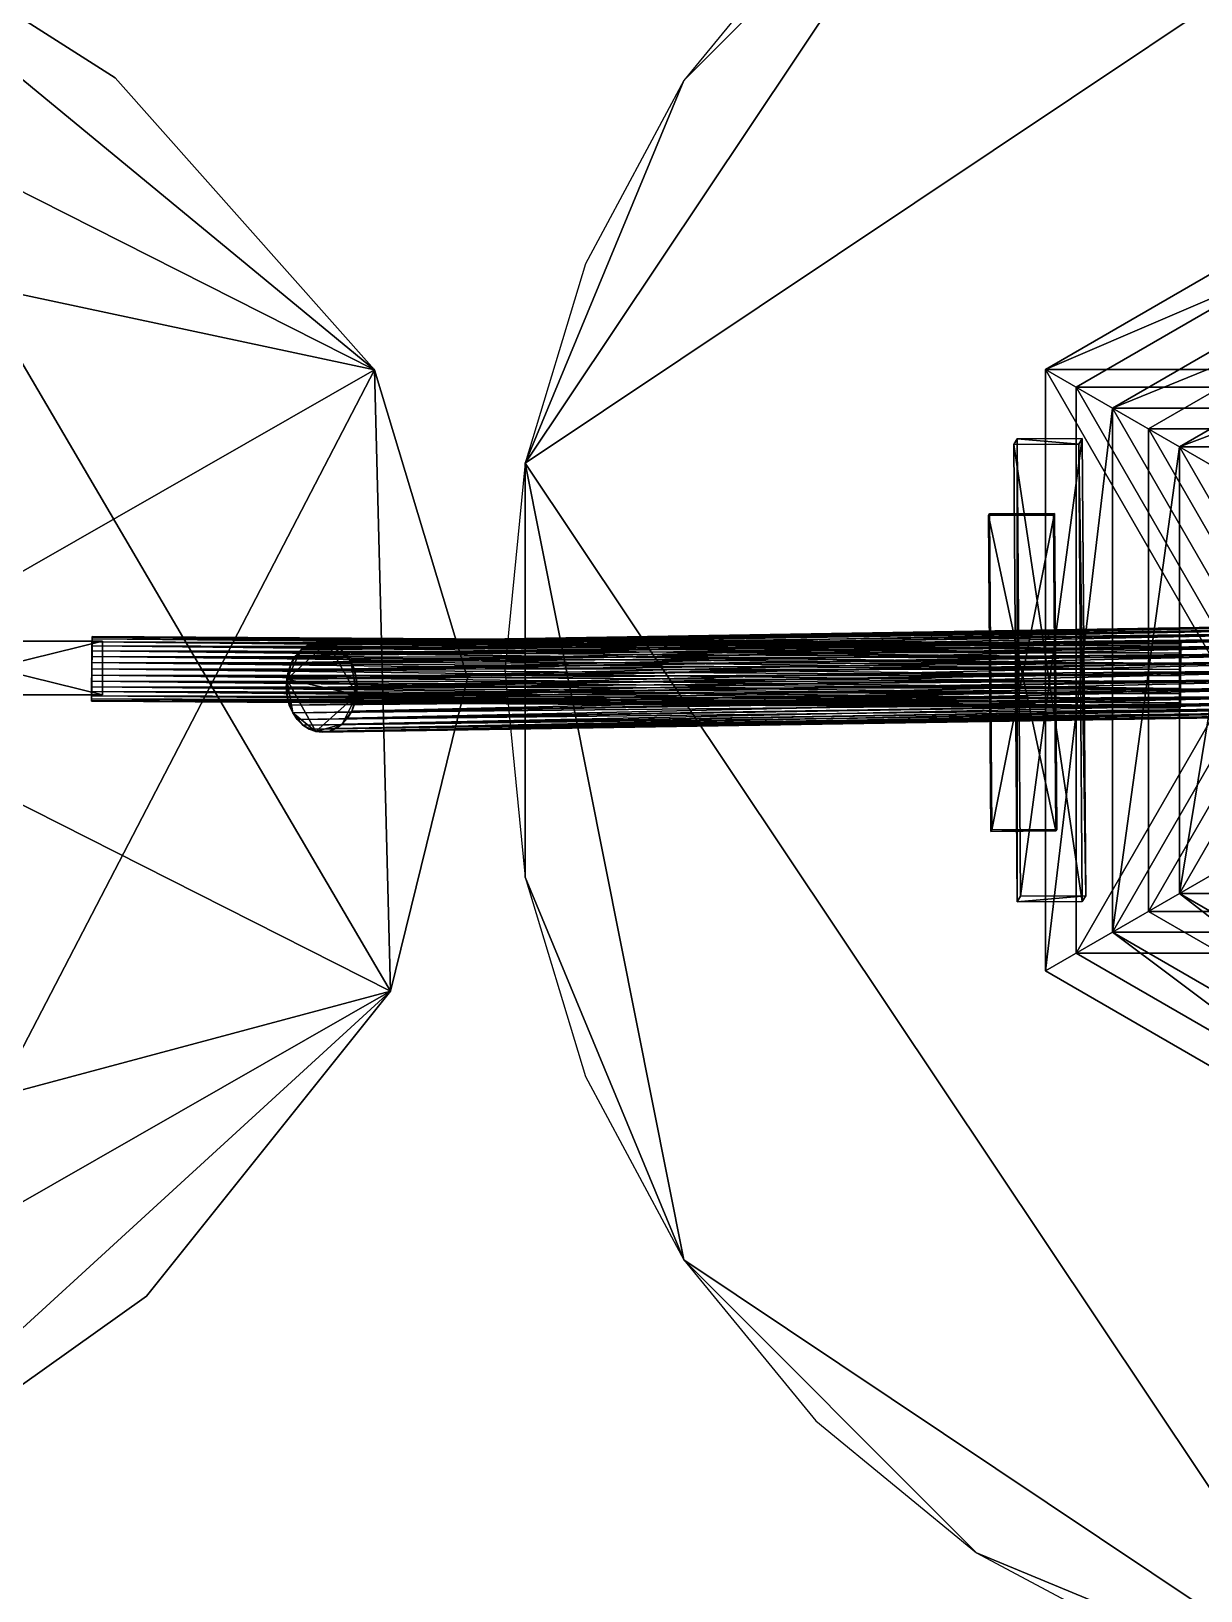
# Model space of a CAD drawing. Extents: x 0.27 to 8.12, y 0.27 to 5.77.
# Drawn here: x 4.0517 to 4.093, y 1.0723 to 1.1274 of the extents above; entities that cross this region are included whole.
import ezdxf

# ---------------------------------------------------------------- set-up
doc = ezdxf.new("R2010")
doc.units = 0
doc.layers.get('0').update_dxf_attribs({"linetype": 'CONTINUOUS'})

msp = doc.modelspace()

# ---------------------------------------------------------------- linework, layer by layer
for points in [[(3.881843, 1.044536, 0.005826), (4.064376, 1.093444, 0.005826), (3.93995, 1.156406, 0.005826)], [(4.064376, 1.093444, 0.005826), (4.039967, 1.135054, 0.005826), (3.93995, 1.156406, 0.005826)], [(3.879004, 1.154838, -0.000424), (3.996472, 1.149459, -0.000424), (4.063811, 1.115384, -0.000424)], [(3.879004, 1.154838, -0.000424), (4.063811, 1.115384, -0.000424), (3.942789, 1.046105, -0.000424)], [(3.996472, 1.149459, -0.000424), (4.039967, 1.135054, -0.000424), (4.063811, 1.115384, -0.000424)], [(4.113229, 1.141559, 0.125029), (4.085079, 1.135959, 0.125029), (4.069133, 1.112095, 0.125029)], [(4.113229, 1.141559, 0.125029), (4.069133, 1.112095, 0.125029), (4.098597, 1.068, 0.125029)], [(4.085079, 1.135959, 0.125029), (4.074733, 1.125613, 0.125029), (4.069133, 1.112095, 0.125029)], [(4.085079, 1.135959, 0.125029), (4.079396, 1.131296, 0.125029), (4.074733, 1.125613, 0.125029)], [(4.039967, 1.135054, -0.000424), (4.054651, 1.125704, -0.000424), (4.063811, 1.115384, -0.000424)], [(4.063811, 1.115384, 0.005826), (4.054651, 1.125704, 0.005826), (4.039967, 1.135054, 0.005826)], [(4.064376, 1.093444, 0.005826), (4.063811, 1.115384, 0.005826), (4.039967, 1.135054, 0.005826)], [(4.054651, 1.125704, -0.000424), (4.039967, 1.135054, -0.000424), (4.039967, 1.135054, 0.005826)], [(4.054651, 1.125704, -0.000424), (4.039967, 1.135054, 0.005826), (4.054651, 1.125704, 0.005826)], [(4.063811, 1.115384, -0.000424), (4.054651, 1.125704, -0.000424), (4.054651, 1.125704, 0.005826)], [(4.063811, 1.115384, -0.000424), (4.054651, 1.125704, 0.005826), (4.063811, 1.115384, 0.005826)], [(4.074733, 1.125613, 0.125029), (4.071267, 1.11913, 0.125029), (4.069133, 1.112095, 0.125029)], [(4.08751, 1.115404, -1.38765), (4.105913, 1.123295, -1.01265), (4.105913, 1.126029, -1.38765)], [(4.08751, 1.115404, -1.38765), (4.105913, 1.126029, -1.38765), (4.124316, 1.115404, -1.38765)], [(4.105913, 1.124776, -0.817651), (4.088595, 1.114778, -0.817651), (4.088595, 1.094781, -0.817651)], [(4.105913, 1.124776, -0.817651), (4.088595, 1.094781, -0.817651), (4.12323, 1.094781, -0.817651)], [(4.088595, 1.114778, -0.83265), (4.088595, 1.114778, -0.817651), (4.105913, 1.124776, -0.817651)], [(4.088595, 1.114778, -0.83265), (4.105913, 1.124776, -0.817651), (4.105913, 1.124776, -0.83265)], [(4.088595, 1.114778, -0.83265), (4.105913, 1.124776, -0.83265), (4.12323, 1.114778, -0.83265)], [(4.08751, 1.115404, -1.38765), (4.089878, 1.114037, -1.01265), (4.105913, 1.123295, -1.01265)], [(4.105913, 1.123295, -1.01265), (4.089878, 1.114037, -1.01265), (4.089878, 1.095521, -1.01265)], [(4.105913, 1.123295, -1.01265), (4.089878, 1.095521, -1.01265), (4.121948, 1.095521, -1.01265)], [(4.089878, 1.114037, -1.01265), (4.105913, 1.12056, -0.637651), (4.105913, 1.123295, -1.01265)], [(4.089878, 1.114037, -1.01265), (4.105913, 1.123295, -1.01265), (4.121948, 1.114037, -1.01265)], [(4.105913, 1.121823, -0.44265), (4.091152, 1.113301, -0.44265), (4.091152, 1.096257, -0.44265)], [(4.105913, 1.121823, -0.44265), (4.091152, 1.096257, -0.44265), (4.120673, 1.096257, -0.44265)], [(4.091152, 1.113301, -0.45765), (4.091152, 1.113301, -0.44265), (4.105913, 1.121823, -0.44265)], [(4.091152, 1.113301, -0.45765), (4.105913, 1.121823, -0.44265), (4.105913, 1.121823, -0.45765)], [(4.091152, 1.113301, -0.45765), (4.105913, 1.121823, -0.45765), (4.120673, 1.113301, -0.45765)], [(4.089878, 1.114037, -1.01265), (4.092246, 1.11267, -0.637651), (4.105913, 1.12056, -0.637651)], [(4.105913, 1.12056, -0.637651), (4.092246, 1.11267, -0.637651), (4.092246, 1.096888, -0.637651)], [(4.105913, 1.12056, -0.637651), (4.092246, 1.096888, -0.637651), (4.11958, 1.096888, -0.637651)], [(4.092246, 1.11267, -0.637651), (4.105913, 1.117826, -0.26265), (4.105913, 1.12056, -0.637651)], [(4.092246, 1.11267, -0.637651), (4.105913, 1.12056, -0.637651), (4.11958, 1.11267, -0.637651)], [(4.092246, 1.11267, -0.637651), (4.094614, 1.111303, -0.26265), (4.105913, 1.117826, -0.26265)], [(4.063811, 1.115384, -0.000424), (4.041575, 1.072573, -0.000424), (3.942789, 1.046105, -0.000424)], [(4.063811, 1.115384, -0.000424), (4.064376, 1.093444, -0.000424), (4.041575, 1.072573, -0.000424)], [(4.063811, 1.115384, -0.000424), (4.067095, 1.104491, -0.000424), (4.064376, 1.093444, -0.000424)], [(4.064376, 1.093444, 0.005826), (4.067095, 1.104491, 0.005826), (4.063811, 1.115384, 0.005826)], [(4.067095, 1.104491, -0.000424), (4.063811, 1.115384, -0.000424), (4.063811, 1.115384, 0.005826)], [(4.067095, 1.104491, -0.000424), (4.063811, 1.115384, 0.005826), (4.067095, 1.104491, 0.005826)], [(4.08751, 1.094154, -1.38765), (4.089878, 1.114037, -1.01265), (4.08751, 1.115404, -1.38765)], [(4.105913, 1.083529, -1.38765), (4.08751, 1.094154, -1.38765), (4.08751, 1.115404, -1.38765)], [(4.124316, 1.115404, -1.38765), (4.105913, 1.083529, -1.38765), (4.08751, 1.115404, -1.38765)], [(4.088595, 1.094781, -0.83265), (4.088595, 1.094781, -0.817651), (4.088595, 1.114778, -0.817651)], [(4.088595, 1.094781, -0.83265), (4.088595, 1.114778, -0.817651), (4.088595, 1.114778, -0.83265)], [(4.105913, 1.084782, -0.83265), (4.088595, 1.094781, -0.83265), (4.088595, 1.114778, -0.83265)], [(4.12323, 1.114778, -0.83265), (4.105913, 1.084782, -0.83265), (4.088595, 1.114778, -0.83265)], [(4.08751, 1.094154, -1.38765), (4.089878, 1.095521, -1.01265), (4.089878, 1.114037, -1.01265)], [(4.089878, 1.095521, -1.01265), (4.092246, 1.11267, -0.637651), (4.089878, 1.114037, -1.01265)], [(4.105913, 1.086263, -1.01265), (4.089878, 1.095521, -1.01265), (4.089878, 1.114037, -1.01265)], [(4.121948, 1.114037, -1.01265), (4.105913, 1.086263, -1.01265), (4.089878, 1.114037, -1.01265)], [(4.086513, 1.096591, -1.253963), (4.086514, 1.11295, -1.235167), (4.086391, 1.11275, -1.254132)], [(4.086514, 1.11295, -1.235167), (4.08869, 1.112767, -1.254147), (4.086391, 1.11275, -1.254132)], [(4.086513, 1.096591, -1.253963), (4.086636, 1.096791, -1.234997), (4.086514, 1.11295, -1.235167)], [(4.086636, 1.096791, -1.234997), (4.088813, 1.112967, -1.235182), (4.086514, 1.11295, -1.235167)], [(4.086514, 1.11295, -1.235167), (4.088813, 1.112967, -1.235182), (4.08869, 1.112767, -1.254147)], [(4.086636, 1.096791, -1.234997), (4.088935, 1.096808, -1.235013), (4.088813, 1.112967, -1.235182)], [(4.088935, 1.096808, -1.235013), (4.08869, 1.112767, -1.254147), (4.088813, 1.112967, -1.235182)], [(4.091152, 1.096257, -0.45765), (4.091152, 1.096257, -0.44265), (4.091152, 1.113301, -0.44265)], [(4.091152, 1.096257, -0.45765), (4.091152, 1.113301, -0.44265), (4.091152, 1.113301, -0.45765)], [(4.105913, 1.087736, -0.45765), (4.091152, 1.096257, -0.45765), (4.091152, 1.113301, -0.45765)], [(4.120673, 1.113301, -0.45765), (4.105913, 1.087736, -0.45765), (4.091152, 1.113301, -0.45765)], [(4.088812, 1.096608, -1.253978), (4.086391, 1.11275, -1.254132), (4.08869, 1.112767, -1.254147)], [(4.088812, 1.096608, -1.253978), (4.086513, 1.096591, -1.253963), (4.086391, 1.11275, -1.254132)], [(4.088935, 1.096808, -1.235013), (4.088812, 1.096608, -1.253978), (4.08869, 1.112767, -1.254147)], [(4.089878, 1.095521, -1.01265), (4.092246, 1.096888, -0.637651), (4.092246, 1.11267, -0.637651)], [(4.092246, 1.096888, -0.637651), (4.094614, 1.111303, -0.26265), (4.092246, 1.11267, -0.637651)], [(4.105913, 1.088998, -0.637651), (4.092246, 1.096888, -0.637651), (4.092246, 1.11267, -0.637651)], [(4.11958, 1.11267, -0.637651), (4.105913, 1.088998, -0.637651), (4.092246, 1.11267, -0.637651)], [(4.069133, 1.112095, 0.125029), (4.068413, 1.104779, 0.125029), (4.069133, 1.097463, 0.125029)], [(4.069133, 1.112095, 0.125029), (4.069133, 1.097463, 0.125029), (4.074733, 1.083945, 0.125029)], [(4.069133, 1.112095, 0.125029), (4.074733, 1.083945, 0.125029), (4.098597, 1.068, 0.125029)], [(4.092246, 1.096888, -0.637651), (4.094614, 1.098256, -0.26265), (4.094614, 1.111303, -0.26265)], [(4.085585, 1.099082, -1.242944), (4.085535, 1.110296, -1.237918), (4.085501, 1.110242, -1.243061)], [(4.085535, 1.110296, -1.237918), (4.0878, 1.110259, -1.243076), (4.085501, 1.110242, -1.243061)], [(4.087884, 1.099099, -1.242959), (4.085501, 1.110242, -1.243061), (4.0878, 1.110259, -1.243076)], [(4.087884, 1.099099, -1.242959), (4.085585, 1.099082, -1.242944), (4.085501, 1.110242, -1.243061)], [(4.085619, 1.099136, -1.237801), (4.087834, 1.110313, -1.237933), (4.085535, 1.110296, -1.237918)], [(4.085535, 1.110296, -1.237918), (4.087834, 1.110313, -1.237933), (4.0878, 1.110259, -1.243076)], [(4.085585, 1.099082, -1.242944), (4.085619, 1.099136, -1.237801), (4.085535, 1.110296, -1.237918)], [(4.085619, 1.099136, -1.237801), (4.087918, 1.099154, -1.237816), (4.087834, 1.110313, -1.237933)], [(4.087918, 1.099154, -1.237816), (4.0878, 1.110259, -1.243076), (4.087834, 1.110313, -1.237933)], [(4.087918, 1.099154, -1.237816), (4.087884, 1.099099, -1.242959), (4.0878, 1.110259, -1.243076)], [(4.061668, 1.105748, 0.002204), (4.100407, 1.106279, -0.039397), (4.061435, 1.105651, 0.001983)], [(4.061435, 1.105651, 0.001983), (4.100407, 1.106279, -0.039397), (4.100194, 1.106125, -0.039601)], [(4.061912, 1.105785, 0.002434), (4.100641, 1.106376, -0.039176), (4.061668, 1.105748, 0.002204)], [(4.061668, 1.105748, 0.002204), (4.100641, 1.106376, -0.039176), (4.100407, 1.106279, -0.039397)], [(4.062157, 1.105761, 0.002665), (4.100885, 1.106413, -0.038946), (4.061912, 1.105785, 0.002434)], [(4.061912, 1.105785, 0.002434), (4.100885, 1.106413, -0.038946), (4.100641, 1.106376, -0.039176)], [(4.062157, 1.105761, 0.002665), (4.10113, 1.106388, -0.038715), (4.100885, 1.106413, -0.038946)], [(4.062395, 1.105676, 0.002887), (4.10113, 1.106388, -0.038715), (4.062157, 1.105761, 0.002665)], [(4.062395, 1.105676, 0.002887), (4.101367, 1.106303, -0.038493), (4.10113, 1.106388, -0.038715)], [(4.062614, 1.105534, 0.003092), (4.101367, 1.106303, -0.038493), (4.062395, 1.105676, 0.002887)], [(4.062614, 1.105534, 0.003092), (4.101587, 1.106161, -0.038288), (4.101367, 1.106303, -0.038493)], [(4.046506, 1.105805, -1.251412), (4.046506, 1.105805, -1.249142), (4.054204, 1.105805, -1.249142)], [(4.046506, 1.105805, -1.251412), (4.054204, 1.105805, -1.249142), (4.054204, 1.105805, -1.251412)], [(4.046506, 1.105805, -1.251412), (4.054204, 1.105805, -1.251412), (4.054204, 1.103906, -1.251412)], [(4.046506, 1.105805, -1.251412), (4.054204, 1.103906, -1.251412), (4.046506, 1.103906, -1.251412)], [(4.054204, 1.105805, -1.249142), (4.046506, 1.105805, -1.249142), (4.046506, 1.103906, -1.249142)], [(4.054204, 1.105805, -1.249142), (4.046506, 1.103906, -1.249142), (4.054204, 1.103906, -1.249142)], [(4.053823, 1.104391, -1.249207), (4.053829, 1.105266, -1.249207), (4.053833, 1.105884, -1.249896)], [(4.053823, 1.104391, -1.249207), (4.053833, 1.105884, -1.249896), (4.053829, 1.105266, -1.251559)], [(4.053829, 1.105266, -1.249207), (4.053831, 1.105637, -1.249483), (4.053833, 1.105884, -1.249896)], [(4.053833, 1.105884, -1.25087), (4.053831, 1.105637, -1.251283), (4.053829, 1.105266, -1.251559)], [(4.053833, 1.105884, -1.249896), (4.053833, 1.105884, -1.25087), (4.053829, 1.105266, -1.251559)], [(4.053831, 1.105637, -1.249483), (4.053832, 1.105779, -1.249675), (4.053833, 1.105884, -1.249896)], [(4.053833, 1.105884, -1.25087), (4.053832, 1.105779, -1.25109), (4.053831, 1.105637, -1.251283)], [(4.09229, 1.105382, -1.251283), (4.053831, 1.105637, -1.251283), (4.053832, 1.105779, -1.25109)], [(4.092291, 1.105525, -1.249675), (4.053832, 1.105779, -1.249675), (4.053831, 1.105637, -1.249483)], [(4.092291, 1.105525, -1.25109), (4.053832, 1.105779, -1.25109), (4.053833, 1.105884, -1.25087)], [(4.092292, 1.10563, -1.249895), (4.053833, 1.105884, -1.249896), (4.053832, 1.105779, -1.249675)], [(4.09229, 1.105382, -1.251283), (4.053832, 1.105779, -1.25109), (4.092291, 1.105525, -1.25109)], [(4.092292, 1.10563, -1.249895), (4.053832, 1.105779, -1.249675), (4.092291, 1.105525, -1.249675)], [(4.092292, 1.105695, -1.250631), (4.053833, 1.105949, -1.250631), (4.053833, 1.105971, -1.250383)], [(4.092292, 1.105695, -1.250631), (4.053833, 1.105971, -1.250383), (4.092292, 1.105717, -1.250382)], [(4.092292, 1.105717, -1.250382), (4.053833, 1.105971, -1.250383), (4.053833, 1.105949, -1.250134)], [(4.053833, 1.105884, -1.249896), (4.053833, 1.105949, -1.250134), (4.053833, 1.105971, -1.250383)], [(4.053833, 1.105971, -1.250383), (4.053833, 1.105949, -1.250631), (4.053833, 1.105884, -1.25087)], [(4.053833, 1.105884, -1.249896), (4.053833, 1.105971, -1.250383), (4.053833, 1.105884, -1.25087)], [(4.092292, 1.10563, -1.25087), (4.053833, 1.105884, -1.25087), (4.053833, 1.105949, -1.250631)], [(4.092292, 1.10563, -1.25087), (4.053833, 1.105949, -1.250631), (4.092292, 1.105695, -1.250631)], [(4.092292, 1.105717, -1.250382), (4.053833, 1.105949, -1.250134), (4.092292, 1.105695, -1.250134)], [(4.092292, 1.105695, -1.250134), (4.053833, 1.105949, -1.250134), (4.053833, 1.105884, -1.249896)], [(4.092291, 1.105525, -1.25109), (4.053833, 1.105884, -1.25087), (4.092292, 1.10563, -1.25087)], [(4.092292, 1.105695, -1.250134), (4.053833, 1.105884, -1.249896), (4.092292, 1.10563, -1.249895)], [(4.054204, 1.105805, -1.251412), (4.054204, 1.105805, -1.249142), (4.054204, 1.103906, -1.249142)], [(4.054204, 1.105805, -1.251412), (4.054204, 1.103906, -1.249142), (4.054204, 1.103906, -1.251412)], [(4.062157, 1.105761, 0.002665), (4.061221, 1.105498, 0.001779), (4.06071, 1.104467, 0.001282)], [(4.063182, 1.103907, 0.003602), (4.062157, 1.105761, 0.002665), (4.06071, 1.104467, 0.001282)], [(4.061221, 1.105498, 0.001779), (4.100008, 1.105922, -0.039779), (4.061035, 1.105294, 0.001601)], [(4.061035, 1.105294, 0.001601), (4.100008, 1.105922, -0.039779), (4.099857, 1.105675, -0.039925)], [(4.061435, 1.105651, 0.001983), (4.100194, 1.106125, -0.039601), (4.061221, 1.105498, 0.001779)], [(4.061221, 1.105498, 0.001779), (4.100194, 1.106125, -0.039601), (4.100008, 1.105922, -0.039779)], [(4.062157, 1.105761, 0.002665), (4.061668, 1.105748, 0.002204), (4.061221, 1.105498, 0.001779)], [(4.061668, 1.105748, 0.002204), (4.061435, 1.105651, 0.001983), (4.061221, 1.105498, 0.001779)], [(4.062157, 1.105761, 0.002665), (4.061912, 1.105785, 0.002434), (4.061668, 1.105748, 0.002204)], [(4.062614, 1.105534, 0.003092), (4.062395, 1.105676, 0.002887), (4.062157, 1.105761, 0.002665)], [(4.06297, 1.105102, 0.00342), (4.062614, 1.105534, 0.003092), (4.062157, 1.105761, 0.002665)], [(4.063182, 1.103907, 0.003602), (4.06297, 1.105102, 0.00342), (4.062157, 1.105761, 0.002665)], [(4.062809, 1.10534, 0.003272), (4.101587, 1.106161, -0.038288), (4.062614, 1.105534, 0.003092)], [(4.062809, 1.10534, 0.003272), (4.101781, 1.105967, -0.038108), (4.101587, 1.106161, -0.038288)], [(4.06297, 1.105102, 0.00342), (4.101781, 1.105967, -0.038108), (4.062809, 1.10534, 0.003272)], [(4.06297, 1.105102, 0.00342), (4.101942, 1.105729, -0.03796), (4.101781, 1.105967, -0.038108)], [(4.063092, 1.104828, 0.00353), (4.101942, 1.105729, -0.03796), (4.06297, 1.105102, 0.00342)], [(4.063092, 1.104828, 0.00353), (4.102064, 1.105456, -0.03785), (4.101942, 1.105729, -0.03796)], [(4.092292, 1.105695, -1.250631), (4.092292, 1.105717, -1.250382), (4.092292, 1.105695, -1.250134)], [(4.053829, 1.105266, -1.251559), (4.053823, 1.104391, -1.251559), (4.053819, 1.103772, -1.25087)], [(4.053829, 1.105266, -1.251559), (4.053819, 1.103772, -1.25087), (4.053823, 1.104391, -1.249207)], [(4.053823, 1.104391, -1.249207), (4.053826, 1.104828, -1.24911), (4.053829, 1.105266, -1.249207)], [(4.053829, 1.105266, -1.251559), (4.053826, 1.104828, -1.251656), (4.053823, 1.104391, -1.251559)], [(4.053826, 1.104828, -1.24911), (4.053827, 1.105051, -1.249134), (4.053829, 1.105266, -1.249207)], [(4.053829, 1.105266, -1.251559), (4.053827, 1.105051, -1.251631), (4.053826, 1.104828, -1.251656)], [(4.092286, 1.104797, -1.251631), (4.053827, 1.105051, -1.251631), (4.053829, 1.105266, -1.251559)], [(4.092288, 1.105011, -1.249206), (4.053829, 1.105266, -1.249207), (4.053827, 1.105051, -1.249134)], [(4.053829, 1.105266, -1.249207), (4.05383, 1.105463, -1.249324), (4.053831, 1.105637, -1.249483)], [(4.053831, 1.105637, -1.251283), (4.05383, 1.105463, -1.251441), (4.053829, 1.105266, -1.251559)], [(4.092288, 1.105011, -1.251559), (4.053829, 1.105266, -1.251559), (4.05383, 1.105463, -1.251441)], [(4.092289, 1.105209, -1.249324), (4.05383, 1.105463, -1.249324), (4.053829, 1.105266, -1.249207)], [(4.092286, 1.104797, -1.251631), (4.053829, 1.105266, -1.251559), (4.092288, 1.105011, -1.251559)], [(4.092289, 1.105209, -1.249324), (4.053829, 1.105266, -1.249207), (4.092288, 1.105011, -1.249206)], [(4.092289, 1.105209, -1.251441), (4.05383, 1.105463, -1.251441), (4.053831, 1.105637, -1.251283)], [(4.09229, 1.105382, -1.249482), (4.053831, 1.105637, -1.249483), (4.05383, 1.105463, -1.249324)], [(4.092288, 1.105011, -1.251559), (4.05383, 1.105463, -1.251441), (4.092289, 1.105209, -1.251441)], [(4.09229, 1.105382, -1.249482), (4.05383, 1.105463, -1.249324), (4.092289, 1.105209, -1.249324)], [(4.092289, 1.105209, -1.251441), (4.053831, 1.105637, -1.251283), (4.09229, 1.105382, -1.251283)], [(4.092291, 1.105525, -1.249675), (4.053831, 1.105637, -1.249483), (4.09229, 1.105382, -1.249482)], [(4.061221, 1.105498, 0.001779), (4.060885, 1.105048, 0.001455), (4.06071, 1.104467, 0.001282)], [(4.060885, 1.105048, 0.001455), (4.099747, 1.105396, -0.040033), (4.060775, 1.104769, 0.001347)], [(4.060775, 1.104769, 0.001347), (4.099747, 1.105396, -0.040033), (4.099682, 1.105094, -0.040098)], [(4.061035, 1.105294, 0.001601), (4.099857, 1.105675, -0.039925), (4.060885, 1.105048, 0.001455)], [(4.060885, 1.105048, 0.001455), (4.099857, 1.105675, -0.039925), (4.099747, 1.105396, -0.040033)], [(4.061221, 1.105498, 0.001779), (4.061035, 1.105294, 0.001601), (4.060885, 1.105048, 0.001455)], [(4.06297, 1.105102, 0.00342), (4.062809, 1.10534, 0.003272), (4.062614, 1.105534, 0.003092)], [(4.063169, 1.10453, 0.003599), (4.102064, 1.105456, -0.03785), (4.063092, 1.104828, 0.00353)], [(4.063169, 1.10453, 0.003599), (4.102142, 1.105158, -0.037781), (4.102064, 1.105456, -0.03785)], [(4.092283, 1.104351, -1.251631), (4.092289, 1.105209, -1.251441), (4.092292, 1.105695, -1.250631)], [(4.092283, 1.104351, -1.251631), (4.092292, 1.105695, -1.250631), (4.092286, 1.104797, -1.249134)], [(4.092283, 1.104351, -1.251631), (4.092286, 1.104797, -1.251631), (4.092289, 1.105209, -1.251441)], [(4.092292, 1.105695, -1.250631), (4.092291, 1.105525, -1.249675), (4.092286, 1.104797, -1.249134)], [(4.092291, 1.105525, -1.249675), (4.092289, 1.105209, -1.249324), (4.092286, 1.104797, -1.249134)], [(4.092286, 1.104797, -1.251631), (4.092288, 1.105011, -1.251559), (4.092289, 1.105209, -1.251441)], [(4.092289, 1.105209, -1.249324), (4.092288, 1.105011, -1.249206), (4.092286, 1.104797, -1.249134)], [(4.092289, 1.105209, -1.251441), (4.092291, 1.105525, -1.25109), (4.092292, 1.105695, -1.250631)], [(4.092289, 1.105209, -1.251441), (4.09229, 1.105382, -1.251283), (4.092291, 1.105525, -1.25109)], [(4.092291, 1.105525, -1.249675), (4.09229, 1.105382, -1.249482), (4.092289, 1.105209, -1.249324)], [(4.092291, 1.105525, -1.25109), (4.092292, 1.10563, -1.25087), (4.092292, 1.105695, -1.250631)], [(4.092292, 1.105695, -1.250134), (4.092292, 1.10563, -1.249895), (4.092291, 1.105525, -1.249675)], [(4.092292, 1.105695, -1.250631), (4.092292, 1.105695, -1.250134), (4.092291, 1.105525, -1.249675)], [(4.053823, 1.104391, -1.249207), (4.053824, 1.104605, -1.249134), (4.053826, 1.104828, -1.24911)], [(4.053826, 1.104828, -1.251656), (4.053824, 1.104605, -1.251631), (4.053823, 1.104391, -1.251559)], [(4.092285, 1.104574, -1.24911), (4.053826, 1.104828, -1.24911), (4.053824, 1.104605, -1.249134)], [(4.092283, 1.104351, -1.251631), (4.053824, 1.104605, -1.251631), (4.053826, 1.104828, -1.251656)], [(4.092285, 1.104574, -1.251655), (4.053826, 1.104828, -1.251656), (4.053827, 1.105051, -1.251631)], [(4.092286, 1.104797, -1.249134), (4.053827, 1.105051, -1.249134), (4.053826, 1.104828, -1.24911)], [(4.092283, 1.104351, -1.251631), (4.053826, 1.104828, -1.251656), (4.092285, 1.104574, -1.251655)], [(4.092286, 1.104797, -1.249134), (4.053826, 1.104828, -1.24911), (4.092285, 1.104574, -1.24911)], [(4.092285, 1.104574, -1.251655), (4.053827, 1.105051, -1.251631), (4.092286, 1.104797, -1.251631)], [(4.092288, 1.105011, -1.249206), (4.053827, 1.105051, -1.249134), (4.092286, 1.104797, -1.249134)], [(4.06071, 1.104467, 0.001282), (4.099665, 1.104782, -0.04012), (4.060692, 1.104155, 0.00126)], [(4.060692, 1.104155, 0.00126), (4.099665, 1.104782, -0.04012), (4.099695, 1.104471, -0.040095)], [(4.060775, 1.104769, 0.001347), (4.099682, 1.105094, -0.040098), (4.06071, 1.104467, 0.001282)], [(4.06071, 1.104467, 0.001282), (4.099682, 1.105094, -0.040098), (4.099665, 1.104782, -0.04012)], [(4.060885, 1.105048, 0.001455), (4.060775, 1.104769, 0.001347), (4.06071, 1.104467, 0.001282)], [(4.063169, 1.10453, 0.003599), (4.063092, 1.104828, 0.00353), (4.06297, 1.105102, 0.00342)], [(4.063182, 1.103907, 0.003602), (4.063169, 1.10453, 0.003599), (4.06297, 1.105102, 0.00342)], [(4.0632, 1.104219, 0.003623), (4.102142, 1.105158, -0.037781), (4.063169, 1.10453, 0.003599)], [(4.063182, 1.103907, 0.003602), (4.102155, 1.104534, -0.037778), (4.102172, 1.104846, -0.037757)], [(4.063182, 1.103907, 0.003602), (4.102172, 1.104846, -0.037757), (4.0632, 1.104219, 0.003623)], [(4.0632, 1.104219, 0.003623), (4.102172, 1.104846, -0.037757), (4.102142, 1.105158, -0.037781)], [(4.092286, 1.104797, -1.249134), (4.09228, 1.103939, -1.249324), (4.092277, 1.103453, -1.250134)], [(4.092286, 1.104797, -1.249134), (4.092277, 1.103453, -1.250134), (4.092283, 1.104351, -1.251631)], [(4.092286, 1.104797, -1.249134), (4.092283, 1.104351, -1.249134), (4.09228, 1.103939, -1.249324)], [(4.092286, 1.104797, -1.249134), (4.092285, 1.104574, -1.24911), (4.092283, 1.104351, -1.249134)], [(4.092283, 1.104351, -1.251631), (4.092285, 1.104574, -1.251655), (4.092286, 1.104797, -1.251631)], [(4.053823, 1.104391, -1.251559), (4.053821, 1.10402, -1.251283), (4.053819, 1.103772, -1.25087)], [(4.053819, 1.103772, -1.249896), (4.053821, 1.10402, -1.249483), (4.053823, 1.104391, -1.249207)], [(4.053819, 1.103772, -1.25087), (4.053819, 1.103772, -1.249896), (4.053823, 1.104391, -1.249207)], [(4.053823, 1.104391, -1.251559), (4.053822, 1.104193, -1.251441), (4.053821, 1.10402, -1.251283)], [(4.053821, 1.10402, -1.249483), (4.053822, 1.104193, -1.249324), (4.053823, 1.104391, -1.249207)], [(4.09228, 1.103939, -1.249324), (4.053822, 1.104193, -1.249324), (4.053821, 1.10402, -1.249483)], [(4.092279, 1.103766, -1.251283), (4.053821, 1.10402, -1.251283), (4.053822, 1.104193, -1.251441)], [(4.092282, 1.104136, -1.249206), (4.053823, 1.104391, -1.249207), (4.053822, 1.104193, -1.249324)], [(4.092281, 1.103939, -1.251441), (4.053822, 1.104193, -1.251441), (4.053823, 1.104391, -1.251559)], [(4.092282, 1.104136, -1.249206), (4.053822, 1.104193, -1.249324), (4.09228, 1.103939, -1.249324)], [(4.092279, 1.103766, -1.251283), (4.053822, 1.104193, -1.251441), (4.092281, 1.103939, -1.251441)], [(4.092283, 1.104351, -1.249134), (4.053824, 1.104605, -1.249134), (4.053823, 1.104391, -1.249207)], [(4.092282, 1.104136, -1.251559), (4.053823, 1.104391, -1.251559), (4.053824, 1.104605, -1.251631)], [(4.092283, 1.104351, -1.249134), (4.053823, 1.104391, -1.249207), (4.092282, 1.104136, -1.249206)], [(4.092281, 1.103939, -1.251441), (4.053823, 1.104391, -1.251559), (4.092282, 1.104136, -1.251559)], [(4.092285, 1.104574, -1.24911), (4.053824, 1.104605, -1.249134), (4.092283, 1.104351, -1.249134)], [(4.092282, 1.104136, -1.251559), (4.053824, 1.104605, -1.251631), (4.092283, 1.104351, -1.251631)], [(4.060692, 1.104155, 0.00126), (4.099695, 1.104471, -0.040095), (4.060723, 1.103843, 0.001285)], [(4.06071, 1.104467, 0.001282), (4.060692, 1.104155, 0.00126), (4.060723, 1.103843, 0.001285)], [(4.06071, 1.104467, 0.001282), (4.060723, 1.103843, 0.001285), (4.060922, 1.103272, 0.001464)], [(4.06071, 1.104467, 0.001282), (4.060922, 1.103272, 0.001464), (4.061735, 1.102613, 0.002219)], [(4.06071, 1.104467, 0.001282), (4.061735, 1.102613, 0.002219), (4.063182, 1.103907, 0.003602)], [(4.060723, 1.103843, 0.001285), (4.099695, 1.104471, -0.040095), (4.099773, 1.104173, -0.040027)], [(4.060723, 1.103843, 0.001285), (4.099773, 1.104173, -0.040027), (4.060801, 1.103545, 0.001353)], [(4.060801, 1.103545, 0.001353), (4.099773, 1.104173, -0.040027), (4.099895, 1.103899, -0.039916)], [(4.063007, 1.103326, 0.003428), (4.10198, 1.103953, -0.037952), (4.10209, 1.104232, -0.037844)], [(4.063007, 1.103326, 0.003428), (4.10209, 1.104232, -0.037844), (4.063117, 1.103605, 0.003536)], [(4.063117, 1.103605, 0.003536), (4.10209, 1.104232, -0.037844), (4.102155, 1.104534, -0.037778)], [(4.063117, 1.103605, 0.003536), (4.102155, 1.104534, -0.037778), (4.063182, 1.103907, 0.003602)], [(4.063182, 1.103907, 0.003602), (4.0632, 1.104219, 0.003623), (4.063169, 1.10453, 0.003599)], [(4.064376, 1.093444, -0.000424), (4.067095, 1.104491, -0.000424), (4.067095, 1.104491, 0.005826)], [(4.064376, 1.093444, -0.000424), (4.067095, 1.104491, 0.005826), (4.064376, 1.093444, 0.005826)], [(4.092277, 1.103453, -1.250134), (4.092278, 1.103623, -1.25109), (4.092283, 1.104351, -1.251631)], [(4.092278, 1.103623, -1.25109), (4.092281, 1.103939, -1.251441), (4.092283, 1.104351, -1.251631)], [(4.092283, 1.104351, -1.249134), (4.092282, 1.104136, -1.249206), (4.09228, 1.103939, -1.249324)], [(4.092281, 1.103939, -1.251441), (4.092282, 1.104136, -1.251559), (4.092283, 1.104351, -1.251631)], [(4.054204, 1.103906, -1.251412), (4.054204, 1.103906, -1.249142), (4.046506, 1.103906, -1.249142)], [(4.054204, 1.103906, -1.251412), (4.046506, 1.103906, -1.249142), (4.046506, 1.103906, -1.251412)], [(4.092278, 1.103518, -1.249895), (4.053819, 1.103772, -1.249896), (4.053818, 1.103707, -1.250134)], [(4.092277, 1.103453, -1.250631), (4.053818, 1.103707, -1.250631), (4.053819, 1.103772, -1.25087)], [(4.053819, 1.103772, -1.25087), (4.053818, 1.103707, -1.250631), (4.053818, 1.103685, -1.250383)], [(4.053818, 1.103685, -1.250383), (4.053818, 1.103707, -1.250134), (4.053819, 1.103772, -1.249896)], [(4.053819, 1.103772, -1.25087), (4.053818, 1.103685, -1.250383), (4.053819, 1.103772, -1.249896)], [(4.092278, 1.103518, -1.249895), (4.053818, 1.103707, -1.250134), (4.092277, 1.103453, -1.250134)], [(4.092277, 1.103453, -1.250134), (4.053818, 1.103707, -1.250134), (4.053818, 1.103685, -1.250383)], [(4.092277, 1.103431, -1.250382), (4.053818, 1.103685, -1.250383), (4.053818, 1.103707, -1.250631)], [(4.092277, 1.103431, -1.250382), (4.053818, 1.103707, -1.250631), (4.092277, 1.103453, -1.250631)], [(4.092277, 1.103453, -1.250134), (4.053818, 1.103685, -1.250383), (4.092277, 1.103431, -1.250382)], [(4.053821, 1.10402, -1.251283), (4.05382, 1.103878, -1.25109), (4.053819, 1.103772, -1.25087)], [(4.053819, 1.103772, -1.249896), (4.05382, 1.103878, -1.249675), (4.053821, 1.10402, -1.249483)], [(4.092278, 1.103623, -1.249675), (4.05382, 1.103878, -1.249675), (4.053819, 1.103772, -1.249896)], [(4.092278, 1.103518, -1.25087), (4.053819, 1.103772, -1.25087), (4.05382, 1.103878, -1.25109)], [(4.092278, 1.103623, -1.249675), (4.053819, 1.103772, -1.249896), (4.092278, 1.103518, -1.249895)], [(4.092277, 1.103453, -1.250631), (4.053819, 1.103772, -1.25087), (4.092278, 1.103518, -1.25087)], [(4.092279, 1.103766, -1.249482), (4.053821, 1.10402, -1.249483), (4.05382, 1.103878, -1.249675)], [(4.092278, 1.103623, -1.25109), (4.05382, 1.103878, -1.25109), (4.053821, 1.10402, -1.251283)], [(4.092279, 1.103766, -1.249482), (4.05382, 1.103878, -1.249675), (4.092278, 1.103623, -1.249675)], [(4.092278, 1.103518, -1.25087), (4.05382, 1.103878, -1.25109), (4.092278, 1.103623, -1.25109)], [(4.09228, 1.103939, -1.249324), (4.053821, 1.10402, -1.249483), (4.092279, 1.103766, -1.249482)], [(4.092278, 1.103623, -1.25109), (4.053821, 1.10402, -1.251283), (4.092279, 1.103766, -1.251283)], [(4.060723, 1.103843, 0.001285), (4.060801, 1.103545, 0.001353), (4.060922, 1.103272, 0.001464)], [(4.060801, 1.103545, 0.001353), (4.099895, 1.103899, -0.039916), (4.060922, 1.103272, 0.001464)], [(4.060922, 1.103272, 0.001464), (4.099895, 1.103899, -0.039916), (4.100056, 1.103661, -0.039768)], [(4.060922, 1.103272, 0.001464), (4.100056, 1.103661, -0.039768), (4.061083, 1.103034, 0.001612)], [(4.061083, 1.103034, 0.001612), (4.100056, 1.103661, -0.039768), (4.10025, 1.103467, -0.039588)], [(4.061735, 1.102613, 0.002219), (4.062671, 1.102876, 0.003105), (4.063182, 1.103907, 0.003602)], [(4.062671, 1.102876, 0.003105), (4.063007, 1.103326, 0.003428), (4.063182, 1.103907, 0.003602)], [(4.062671, 1.102876, 0.003105), (4.101643, 1.103503, -0.038275), (4.101829, 1.103707, -0.038097)], [(4.062671, 1.102876, 0.003105), (4.101829, 1.103707, -0.038097), (4.062857, 1.103079, 0.003283)], [(4.062857, 1.103079, 0.003283), (4.101829, 1.103707, -0.038097), (4.10198, 1.103953, -0.037952)], [(4.062857, 1.103079, 0.003283), (4.10198, 1.103953, -0.037952), (4.063007, 1.103326, 0.003428)], [(4.063007, 1.103326, 0.003428), (4.063117, 1.103605, 0.003536), (4.063182, 1.103907, 0.003602)], [(4.09228, 1.103939, -1.249324), (4.092278, 1.103623, -1.249675), (4.092277, 1.103453, -1.250134)], [(4.092278, 1.103623, -1.249675), (4.092278, 1.103518, -1.249895), (4.092277, 1.103453, -1.250134)], [(4.092277, 1.103453, -1.250631), (4.092278, 1.103518, -1.25087), (4.092278, 1.103623, -1.25109)], [(4.092277, 1.103453, -1.250134), (4.092277, 1.103453, -1.250631), (4.092278, 1.103623, -1.25109)], [(4.09228, 1.103939, -1.249324), (4.092279, 1.103766, -1.249482), (4.092278, 1.103623, -1.249675)], [(4.092278, 1.103623, -1.25109), (4.092279, 1.103766, -1.251283), (4.092281, 1.103939, -1.251441)], [(4.060922, 1.103272, 0.001464), (4.061083, 1.103034, 0.001612), (4.061278, 1.10284, 0.001792)], [(4.060922, 1.103272, 0.001464), (4.061278, 1.10284, 0.001792), (4.061735, 1.102613, 0.002219)], [(4.061083, 1.103034, 0.001612), (4.10025, 1.103467, -0.039588), (4.061278, 1.10284, 0.001792)], [(4.061278, 1.10284, 0.001792), (4.10025, 1.103467, -0.039588), (4.10047, 1.103325, -0.039383)], [(4.061278, 1.10284, 0.001792), (4.10047, 1.103325, -0.039383), (4.061498, 1.102698, 0.001997)], [(4.061498, 1.102698, 0.001997), (4.10047, 1.103325, -0.039383), (4.100707, 1.10324, -0.039161)], [(4.061498, 1.102698, 0.001997), (4.100707, 1.10324, -0.039161), (4.061735, 1.102613, 0.002219)], [(4.061735, 1.102613, 0.002219), (4.100707, 1.10324, -0.039161), (4.100952, 1.103216, -0.03893)], [(4.061735, 1.102613, 0.002219), (4.100952, 1.103216, -0.03893), (4.06198, 1.102588, 0.002449)], [(4.06198, 1.102588, 0.002449), (4.100952, 1.103216, -0.03893), (4.101196, 1.103253, -0.0387)], [(4.06198, 1.102588, 0.002449), (4.101196, 1.103253, -0.0387), (4.062224, 1.102625, 0.00268)], [(4.062224, 1.102625, 0.00268), (4.101196, 1.103253, -0.0387), (4.10143, 1.10335, -0.038479)], [(4.062224, 1.102625, 0.00268), (4.10143, 1.10335, -0.038479), (4.062457, 1.102722, 0.002901)], [(4.062457, 1.102722, 0.002901), (4.10143, 1.10335, -0.038479), (4.101643, 1.103503, -0.038275)], [(4.062457, 1.102722, 0.002901), (4.101643, 1.103503, -0.038275), (4.062671, 1.102876, 0.003105)], [(4.062671, 1.102876, 0.003105), (4.062857, 1.103079, 0.003283), (4.063007, 1.103326, 0.003428)], [(4.092277, 1.103453, -1.250134), (4.092277, 1.103431, -1.250382), (4.092277, 1.103453, -1.250631)], [(4.061278, 1.10284, 0.001792), (4.061498, 1.102698, 0.001997), (4.061735, 1.102613, 0.002219)], [(4.061735, 1.102613, 0.002219), (4.062224, 1.102625, 0.00268), (4.062671, 1.102876, 0.003105)], [(4.061735, 1.102613, 0.002219), (4.06198, 1.102588, 0.002449), (4.062224, 1.102625, 0.00268)], [(4.062224, 1.102625, 0.00268), (4.062457, 1.102722, 0.002901), (4.062671, 1.102876, 0.003105)], [(4.085585, 1.099082, -1.242944), (4.087884, 1.099099, -1.242959), (4.087918, 1.099154, -1.237816)], [(4.085585, 1.099082, -1.242944), (4.087918, 1.099154, -1.237816), (4.085619, 1.099136, -1.237801)], [(4.105913, 1.088998, -0.637651), (4.094614, 1.098256, -0.26265), (4.092246, 1.096888, -0.637651)], [(4.069133, 1.097463, 0.125029), (4.071267, 1.090429, 0.125029), (4.074733, 1.083945, 0.125029)], [(4.086513, 1.096591, -1.253963), (4.088812, 1.096608, -1.253978), (4.088935, 1.096808, -1.235013)], [(4.086513, 1.096591, -1.253963), (4.088935, 1.096808, -1.235013), (4.086636, 1.096791, -1.234997)], [(4.105913, 1.086263, -1.01265), (4.092246, 1.096888, -0.637651), (4.089878, 1.095521, -1.01265)], [(4.105913, 1.086263, -1.01265), (4.105913, 1.088998, -0.637651), (4.092246, 1.096888, -0.637651)], [(4.092246, 1.096888, -0.637651), (4.105913, 1.088998, -0.637651), (4.11958, 1.096888, -0.637651)], [(4.105913, 1.087736, -0.45765), (4.105913, 1.087736, -0.44265), (4.091152, 1.096257, -0.44265)], [(4.105913, 1.087736, -0.45765), (4.091152, 1.096257, -0.44265), (4.091152, 1.096257, -0.45765)], [(4.091152, 1.096257, -0.44265), (4.105913, 1.087736, -0.44265), (4.120673, 1.096257, -0.44265)], [(4.105913, 1.083529, -1.38765), (4.089878, 1.095521, -1.01265), (4.08751, 1.094154, -1.38765)], [(4.105913, 1.083529, -1.38765), (4.105913, 1.086263, -1.01265), (4.089878, 1.095521, -1.01265)], [(4.089878, 1.095521, -1.01265), (4.105913, 1.086263, -1.01265), (4.121948, 1.095521, -1.01265)], [(4.105913, 1.084782, -0.83265), (4.105913, 1.084782, -0.817651), (4.088595, 1.094781, -0.817651)], [(4.105913, 1.084782, -0.83265), (4.088595, 1.094781, -0.817651), (4.088595, 1.094781, -0.83265)], [(4.088595, 1.094781, -0.817651), (4.105913, 1.084782, -0.817651), (4.12323, 1.094781, -0.817651)], [(3.881843, 1.044536, 0.005826), (3.998879, 1.05595, 0.005826), (4.064376, 1.093444, 0.005826)], [(3.998879, 1.05595, 0.005826), (4.041575, 1.072573, 0.005826), (4.064376, 1.093444, 0.005826)], [(4.064376, 1.093444, -0.000424), (4.055759, 1.082667, -0.000424), (4.041575, 1.072573, -0.000424)], [(4.041575, 1.072573, 0.005826), (4.055759, 1.082667, 0.005826), (4.064376, 1.093444, 0.005826)], [(4.055759, 1.082667, -0.000424), (4.064376, 1.093444, -0.000424), (4.064376, 1.093444, 0.005826)], [(4.055759, 1.082667, -0.000424), (4.064376, 1.093444, 0.005826), (4.055759, 1.082667, 0.005826)], [(4.074733, 1.083945, 0.125029), (4.079396, 1.078263, 0.125029), (4.085079, 1.073599, 0.125029)], [(4.074733, 1.083945, 0.125029), (4.085079, 1.073599, 0.125029), (4.098597, 1.068, 0.125029)], [(4.041575, 1.072573, -0.000424), (4.055759, 1.082667, -0.000424), (4.055759, 1.082667, 0.005826)], [(4.041575, 1.072573, -0.000424), (4.055759, 1.082667, 0.005826), (4.041575, 1.072573, 0.005826)], [(4.085079, 1.073599, 0.125029), (4.091562, 1.070134, 0.125029), (4.098597, 1.068, 0.125029)]]:
    msp.add_3dface(points)

doc.saveas('drawing.dxf')
